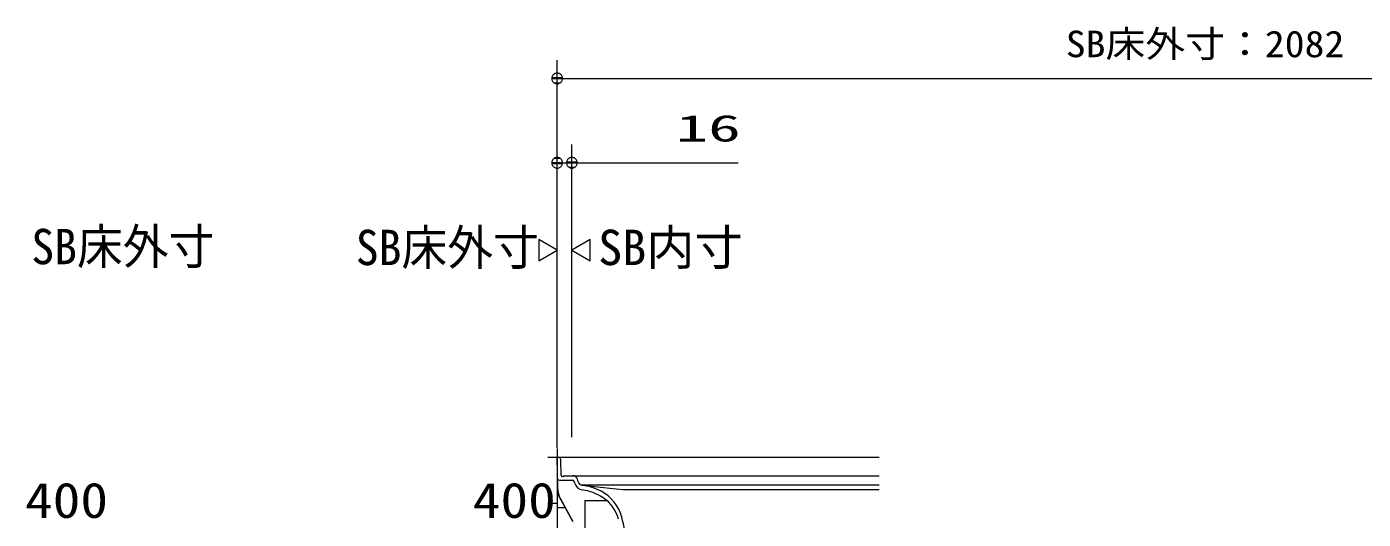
# Model space of a CAD drawing. Units: millimetres on the paper. Extents: x -305 to 305, y -152 to 152.
# Drawn here: x -148.8 to -76.2, y -7.1 to 19.6 of the extents above; entities that cross this region are included whole.
import ezdxf
from ezdxf.enums import TextEntityAlignment as Align

# ---------------------------------------------------------------- set-up
doc = ezdxf.new("R2010")
doc.units = ezdxf.units.MM
doc.layers.add('0-0_PV', color=7, linetype='Continuous', lineweight=9)
doc.layers.add('0-1_0', color=7, linetype='Continuous', lineweight=9)
doc.styles.add('ＭＳ ゴシック', font='')
doc.styles.get('ＭＳ ゴシック').set_extended_font_data('MS Gothic')

# ---------------------------------------------------------------- blocks, each defined once
blk = doc.blocks.new('_DOTSMALL')
at = {"layer": '0-1_0'}
for p, q in [((0.0746, 0.1), (-0.0746, 0.1)), ((0.1223, -0.0248), (-0.1223, -0.0248))]:
    blk.add_line(p, q, dxfattribs=at)
for points in [[(0.125, 0), (0.124, 0.0157), (0.1211, 0.0311), (0.1162, 0.046), (0.1095, 0.0602), (0.1011, 0.0735), (0.0911, 0.0856), (0.0797, 0.0963), (0.067, 0.1055), (0.0532, 0.1131), (0.0386, 0.1189), (0.0234, 0.1228), (0.0078, 0.1248), (-0.0078, 0.1248), (-0.0234, 0.1228), (-0.0386, 0.1189), (-0.0532, 0.1131), (-0.067, 0.1055), (-0.0797, 0.0963), (-0.0911, 0.0856), (-0.1011, 0.0735), (-0.1095, 0.0602), (-0.1162, 0.046), (-0.1211, 0.0311), (-0.124, 0.0157), (-0.125, 0), (0, 0)], [(-0.125, 0), (-0.124, -0.0157), (-0.1211, -0.0311), (-0.1162, -0.046), (-0.1095, -0.0602), (-0.1011, -0.0735), (-0.0911, -0.0856), (-0.0797, -0.0963), (-0.067, -0.1055), (-0.0532, -0.1131), (-0.0386, -0.1189), (-0.0234, -0.1228), (-0.0078, -0.1248), (0.0078, -0.1248), (0.0234, -0.1228), (0.0386, -0.1189), (0.0532, -0.1131), (0.067, -0.1055), (0.0797, -0.0963), (0.0911, -0.0856), (0.1011, -0.0735), (0.1095, -0.0602), (0.1162, -0.046), (0.1211, -0.0311), (0.124, -0.0157), (0.125, 0), (0, 0)]]:
    blk.add_lwpolyline(points, close=True, dxfattribs=at)

msp = doc.modelspace()

# ---------------------------------------------------------------- linework, layer by layer
at = {"layer": '0-0_PV'}
for p, q in [((-119.963, -3.263), (-119.963, 17.82)), ((-119.963, 16.82), (-49.963, 16.82)), ((-119.963, 2.737), (-119.963, 13.237)), ((-119.163, -2.662), (-119.163, 13.237)), ((-119.963, 12.237), (-119.163, 12.237)), ((-119.163, 12.237), (-110.123, 12.237)), ((-119.963, 7.487), (-120.963, 8.064)), ((-120.963, 8.064), (-120.963, 6.91)), ((-118.163, 8.064), (-119.163, 7.487)), ((-118.163, 6.91), (-118.163, 8.064)), ((-120.963, 6.91), (-119.963, 7.487)), ((-119.163, 7.487), (-118.163, 6.91)), ((-119.963, -3.313), (-119.963, -43.313)), ((-120.463, -3.763), (-119.963, -3.763)), ((-119.963, -3.763), (-102.463, -3.763)), ((-119.932, -5.513), (-119.963, -3.763)), ((-119.746, -4.739), (-119.76, -3.91)), ((-119.843, -5.013), (-119.13, -5.013)), ((-119.671, -4.813), (-119.638, -4.813)), ((-119.588, -4.763), (-102.463, -4.763)), ((-118.823, -5.098), (-118.863, -4.948)), ((-119.011, -5.169), (-119.033, -5.087)), ((-118.678, -5.263), (-102.463, -5.263)), ((-118.623, -5.279), (-116.413, -5.513)), ((-116.413, -5.513), (-102.463, -5.513)), ((-120.463, -6.263), (-119.963, -6.263)), ((-119.963, -6.498), (-119.519, -6.498)), ((-119.806, -5.981), (-119.102, -7.249)), ((-118.463, -6.113), (-118.463, -8.317)), ((-118.463, -6.113), (-117.265, -6.113))]:
    msp.add_line(p, q, dxfattribs=at)
msp.add_lwpolyline([(-119.102, -7.249), (-119.963, -5.7), (-119.963, -43.313)], dxfattribs=at)
for centre, radius, start, end in [((-119.91, -3.913), 0.15, 1, 90), ((-119.843, -4.913), 0.1, 181, 270), ((-119.671, -4.738), 0.075, 181, 270), ((-119.638, -4.788), 0.025, 270, 0), ((-119.588, -4.788), 0.025, 90, 180), ((-119.13, -5.113), 0.1, 15, 90), ((-119.105, -5.013), 0.25, 15, 90), ((-118.932, -5.495), 1, 181, 209.07474), ((-118.528, -5.04), 0.5, 195, 262.0407), ((-118.582, -5.033), 0.25, 195, 262.99469), ((-118.978, -8.259), 3, 62.19194, 82.99469), ((-118.978, -8.259), 2.75, 56.77092, 82.0407), ((-118.628, -7.595), 2.25, 14.84781, 62.19195), ((-118.567, -7.631), 2, 14.47701, 56.77092), ((-126.119, -9.581), 10, 6.25425, 14.84781)]:
    msp.add_arc(centre, radius, start, end, dxfattribs=at)

# ---------------------------------------------------------------- block references
at = {"layer": '0-0_PV', "xscale": 2.32, "yscale": 2.32, "rotation": 180}
for p in [(-119.963, 16.82), (-119.163, 12.237)]:
    msp.add_blockref('_DOTSMALL', p, dxfattribs=at)
at = {"layer": '0-0_PV', "xscale": 2.32, "yscale": 2.32}
msp.add_blockref('_DOTSMALL', (-119.963, 12.237), dxfattribs=at)

# ---------------------------------------------------------------- texts
at = {"layer": '0-0_PV', "style": 'ＭＳ ゴシック'}
for s, height, width, p in [('SB床外寸：2082', 1.443, 1.1, (-92.323, 17.542)), ('16', 1.444, 1.8, (-113.523, 12.96)), ('SB床外寸', 1.921, 0.95, (-148.54, 6.151)), ('SB床外寸', 1.921, 0.95, (-130.907, 6.101)), ('400', 1.921, 1.15, (-148.879, -7.633)), ('400', 1.921, 1.15, (-124.546, -7.633))]:
    msp.add_text(s, height=height, dxfattribs=dict(at, width=width)).set_placement(p, align=Align.BOTTOM_LEFT)
msp.add_text('SB内寸', height=1.921, dxfattribs=at).set_placement((-117.735, 6.105), align=Align.BOTTOM_LEFT)

doc.saveas('drawing.dxf')
